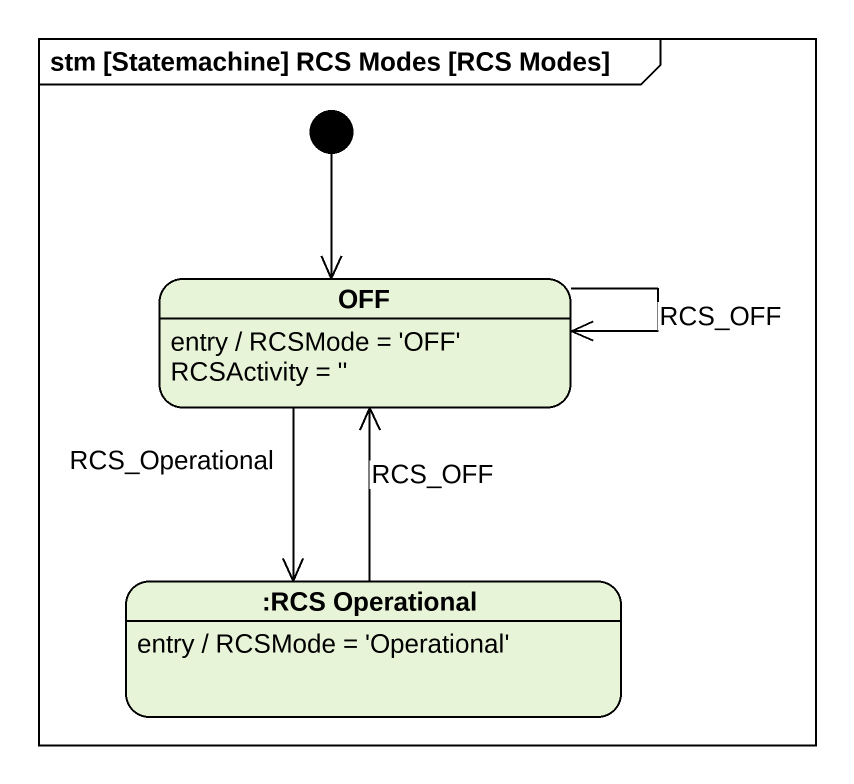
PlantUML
@startuml
mainframe stm [Statemachine] RCS Modes [RCS Modes]
hide empty description
state OFF
OFF : entry / RCSMode = 'OFF' RCSActivity = ''
state ":RCS Operational" as RCS_Operational
RCS_Operational : entry / RCSMode = 'Operational'
[*] --> OFF
OFF --> OFF : RCS_OFF
OFF --> RCS_Operational : RCS_Operational
RCS_Operational -up-> OFF : RCS_OFF
@enduml
